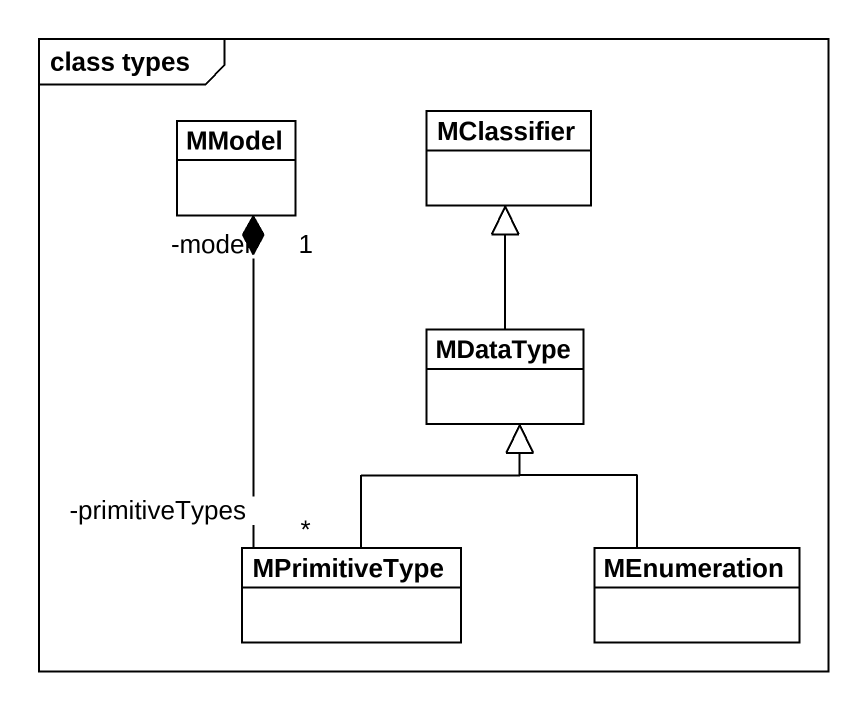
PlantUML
@startuml
mainframe class types
hide circle
hide empty members
class MModel
class MClassifier
class MDataType
class MPrimitiveType
class MEnumeration
MModel "-model\n1" *-- "-primitiveTypes\n*" MPrimitiveType
MDataType -up-|> MClassifier
MPrimitiveType -up-|> MDataType
MEnumeration -up-|> MDataType
@enduml
